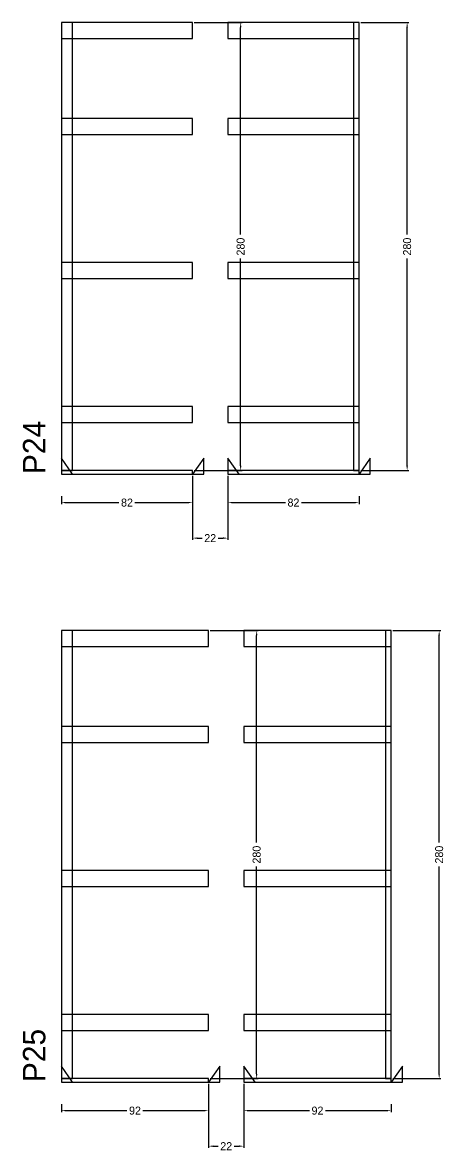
# Model space of a CAD drawing. Header units: centimetres. Extents: x -10500 to 4299, y -12546 to 295.
# Drawn here: x 3976 to 4239, y -5363 to -4658 of the extents above; entities that cross this region are included whole.
import ezdxf

# ---------------------------------------------------------------- set-up
doc = ezdxf.new("R2010")
doc.units = ezdxf.units.CM
for name, color, linetype in [('COTA', 241, 'Continuous'), ('NOMENCLATURA', 7, 'Continuous'), ('SARR_2.2x10', 60, 'Continuous'), ('SARR_2.2x7', 40, 'Continuous')]:
    doc.layers.add(name, color=color, linetype=linetype)
doc.dimstyles.new('PAINEL-NOVA', dxfattribs={"dimtxt": 5, "dimasz": 3, "dimexe": 1, "dimexo": 1, "dimgap": 1, "dimtad": 1, "dimcen": 2.5, "dimazin": 3, "dimtfac": 1, "dimtmove": 0, "dimatfit": 3})

# ---------------------------------------------------------------- blocks, each defined once
blk = doc.blocks.new('_CLOSEDFILLED')
at = {"color": 0, "linetype": 'BYBLOCK'}
blk.add_solid([(-1, 0.16), (0, 0), (-1, -0.16)], dxfattribs=at)
blk = doc.blocks.new('*D463')
for p, q in [((4000, -4953.8), (4000, -4958.8)), ((4003, -4957.8), (4036, -4957.8)), ((4046, -4957.8), (4079, -4957.8)), ((4082, -4953.8), (4082, -4958.8))]:
    blk.add_line(p, q)
at = {"layer": 'Defpoints'}
for p in [(4000, -4952.8), (4000, -4957.8), (4082, -4952.8)]:
    blk.add_point(p, dxfattribs=at)
at = {"layer": 'SARR_2.2x10', "xscale": 3, "yscale": 3, "rotation": 180}
blk.add_blockref('_CLOSEDFILLED', (4000, -4957.8), dxfattribs=at)
at = {"layer": 'SARR_2.2x10', "xscale": 3, "yscale": 3}
blk.add_blockref('_CLOSEDFILLED', (4082, -4957.8), dxfattribs=at)
at = {"layer": 'SARR_2.2x10', "insert": (4041, -4957.8), "char_height": 5, "attachment_point": 5}
blk.add_mtext('82', dxfattribs=at)
blk = doc.blocks.new('*D464')
for p, q in [((4083, -4657.8), (4113, -4657.8)), ((4112, -4790.3), (4112, -4660.8)), ((4112, -4934.8), (4112, -4805.3)), ((4083, -4937.8), (4113, -4937.8))]:
    blk.add_line(p, q)
at = {"layer": 'Defpoints'}
for p in [(4082, -4657.8), (4082, -4937.8), (4112, -4937.8)]:
    blk.add_point(p, dxfattribs=at)
at = {"layer": 'SARR_2.2x10', "xscale": 3, "yscale": 3}
for p, rotation in [((4112, -4657.8), 90), ((4112, -4937.8), 270)]:
    blk.add_blockref('_CLOSEDFILLED', p, dxfattribs=dict(at, rotation=rotation))
at = {"layer": 'SARR_2.2x10', "insert": (4112, -4797.8), "char_height": 5, "attachment_point": 5, "rotation": 90}
blk.add_mtext('280', dxfattribs=at)
blk = doc.blocks.new('GRA-E')
at = {"layer": 'SARR_2.2x7'}
blk.add_lwpolyline([(0, 0), (7, 0), (0, 10)], close=True, dxfattribs=at)
blk = doc.blocks.new('GRA-D')
at = {"layer": 'SARR_2.2x7'}
blk.add_lwpolyline([(0, 0), (7, 0), (7, 10)], close=True, dxfattribs=at)
blk = doc.blocks.new('*D465')
for p, q in [((4104, -4953.8), (4104, -4958.8)), ((4107, -4957.8), (4140, -4957.8)), ((4150, -4957.8), (4183, -4957.8)), ((4186, -4953.8), (4186, -4958.8))]:
    blk.add_line(p, q)
at = {"layer": 'Defpoints'}
for p in [(4104, -4952.8), (4104, -4957.8), (4186, -4952.8)]:
    blk.add_point(p, dxfattribs=at)
at = {"layer": 'SARR_2.2x10', "xscale": 3, "yscale": 3, "rotation": 180}
blk.add_blockref('_CLOSEDFILLED', (4104, -4957.8), dxfattribs=at)
at = {"layer": 'SARR_2.2x10', "xscale": 3, "yscale": 3}
blk.add_blockref('_CLOSEDFILLED', (4186, -4957.8), dxfattribs=at)
at = {"layer": 'SARR_2.2x10', "insert": (4145, -4957.8), "char_height": 5, "attachment_point": 5}
blk.add_mtext('82', dxfattribs=at)
blk = doc.blocks.new('*D466')
for p, q in [((4187, -4657.8), (4217, -4657.8)), ((4216, -4790.3), (4216, -4660.8)), ((4216, -4934.8), (4216, -4805.3)), ((4187, -4937.8), (4217, -4937.8))]:
    blk.add_line(p, q)
at = {"layer": 'Defpoints'}
for p in [(4186, -4657.8), (4186, -4937.8), (4216, -4937.8)]:
    blk.add_point(p, dxfattribs=at)
at = {"layer": 'SARR_2.2x10', "xscale": 3, "yscale": 3}
for p, rotation in [((4216, -4657.8), 90), ((4216, -4937.8), 270)]:
    blk.add_blockref('_CLOSEDFILLED', p, dxfattribs=dict(at, rotation=rotation))
at = {"layer": 'SARR_2.2x10', "insert": (4216, -4797.8), "char_height": 5, "attachment_point": 5, "rotation": 90}
blk.add_mtext('280', dxfattribs=at)
blk = doc.blocks.new('*D467')
for p, q in [((4187, -4657.8), (4217, -4657.8)), ((4216, -4790.3), (4216, -4660.8)), ((4216, -4934.8), (4216, -4805.3)), ((4187, -4937.8), (4217, -4937.8))]:
    blk.add_line(p, q)
at = {"layer": 'Defpoints'}
for p in [(4186, -4657.8), (4186, -4937.8), (4216, -4937.8)]:
    blk.add_point(p, dxfattribs=at)
at = {"layer": 'SARR_2.2x10', "xscale": 3, "yscale": 3}
for p, rotation in [((4216, -4657.8), 90), ((4216, -4937.8), 270)]:
    blk.add_blockref('_CLOSEDFILLED', p, dxfattribs=dict(at, rotation=rotation))
at = {"layer": 'SARR_2.2x10', "insert": (4216, -4797.8), "char_height": 5, "attachment_point": 5, "rotation": 90}
blk.add_mtext('280', dxfattribs=at)
blk = doc.blocks.new('*D468')
for p, q in [((4187, -4657.8), (4217, -4657.8)), ((4216, -4790.3), (4216, -4660.8)), ((4216, -4934.8), (4216, -4805.3)), ((4187, -4937.8), (4217, -4937.8))]:
    blk.add_line(p, q)
at = {"layer": 'Defpoints'}
for p in [(4186, -4657.8), (4186, -4937.8), (4216, -4937.8)]:
    blk.add_point(p, dxfattribs=at)
at = {"layer": 'SARR_2.2x10', "xscale": 3, "yscale": 3}
for p, rotation in [((4216, -4657.8), 90), ((4216, -4937.8), 270)]:
    blk.add_blockref('_CLOSEDFILLED', p, dxfattribs=dict(at, rotation=rotation))
at = {"layer": 'SARR_2.2x10', "insert": (4216, -4797.8), "char_height": 5, "attachment_point": 5, "rotation": 90}
blk.add_mtext('280', dxfattribs=at)
blk = doc.blocks.new('*D469')
for p, q in [((4187, -4657.8), (4217, -4657.8)), ((4216, -4790.3), (4216, -4660.8)), ((4216, -4934.8), (4216, -4805.3)), ((4187, -4937.8), (4217, -4937.8))]:
    blk.add_line(p, q)
at = {"layer": 'Defpoints'}
for p in [(4186, -4657.8), (4186, -4937.8), (4216, -4937.8)]:
    blk.add_point(p, dxfattribs=at)
at = {"layer": 'SARR_2.2x10', "xscale": 3, "yscale": 3}
for p, rotation in [((4216, -4657.8), 90), ((4216, -4937.8), 270)]:
    blk.add_blockref('_CLOSEDFILLED', p, dxfattribs=dict(at, rotation=rotation))
at = {"layer": 'SARR_2.2x10', "insert": (4216, -4797.8), "char_height": 5, "attachment_point": 5, "rotation": 90}
blk.add_mtext('280', dxfattribs=at)
blk = doc.blocks.new('*D470')
for p, q in [((4187, -4657.8), (4217, -4657.8)), ((4216, -4790.3), (4216, -4660.8)), ((4216, -4934.8), (4216, -4805.3)), ((4187, -4937.8), (4217, -4937.8))]:
    blk.add_line(p, q)
at = {"layer": 'Defpoints'}
for p in [(4186, -4657.8), (4186, -4937.8), (4216, -4937.8)]:
    blk.add_point(p, dxfattribs=at)
at = {"layer": 'SARR_2.2x10', "xscale": 3, "yscale": 3}
for p, rotation in [((4216, -4657.8), 90), ((4216, -4937.8), 270)]:
    blk.add_blockref('_CLOSEDFILLED', p, dxfattribs=dict(at, rotation=rotation))
at = {"layer": 'SARR_2.2x10', "insert": (4216, -4797.8), "char_height": 5, "attachment_point": 5, "rotation": 90}
blk.add_mtext('280', dxfattribs=at)
blk = doc.blocks.new('*D471')
for p, q in [((4187, -4657.8), (4217, -4657.8)), ((4216, -4790.3), (4216, -4660.8)), ((4216, -4934.8), (4216, -4805.3)), ((4187, -4937.8), (4217, -4937.8))]:
    blk.add_line(p, q)
at = {"layer": 'Defpoints'}
for p in [(4186, -4657.8), (4186, -4937.8), (4216, -4937.8)]:
    blk.add_point(p, dxfattribs=at)
at = {"layer": 'SARR_2.2x10', "xscale": 3, "yscale": 3}
for p, rotation in [((4216, -4657.8), 90), ((4216, -4937.8), 270)]:
    blk.add_blockref('_CLOSEDFILLED', p, dxfattribs=dict(at, rotation=rotation))
at = {"layer": 'SARR_2.2x10', "insert": (4216, -4797.8), "char_height": 5, "attachment_point": 5, "rotation": 90}
blk.add_mtext('280', dxfattribs=at)
blk = doc.blocks.new('*D472')
for p, q in [((4187, -4657.8), (4217, -4657.8)), ((4216, -4790.3), (4216, -4660.8)), ((4216, -4934.8), (4216, -4805.3)), ((4187, -4937.8), (4217, -4937.8))]:
    blk.add_line(p, q)
at = {"layer": 'Defpoints'}
for p in [(4186, -4657.8), (4186, -4937.8), (4216, -4937.8)]:
    blk.add_point(p, dxfattribs=at)
at = {"layer": 'SARR_2.2x10', "xscale": 3, "yscale": 3}
for p, rotation in [((4216, -4657.8), 90), ((4216, -4937.8), 270)]:
    blk.add_blockref('_CLOSEDFILLED', p, dxfattribs=dict(at, rotation=rotation))
at = {"layer": 'SARR_2.2x10', "insert": (4216, -4797.8), "char_height": 5, "attachment_point": 5, "rotation": 90}
blk.add_mtext('280', dxfattribs=at)
blk = doc.blocks.new('*D473')
for p, q in [((4187, -4657.8), (4217, -4657.8)), ((4216, -4790.3), (4216, -4660.8)), ((4216, -4934.8), (4216, -4805.3)), ((4187, -4937.8), (4217, -4937.8))]:
    blk.add_line(p, q)
at = {"layer": 'Defpoints'}
for p in [(4186, -4657.8), (4186, -4937.8), (4216, -4937.8)]:
    blk.add_point(p, dxfattribs=at)
at = {"layer": 'SARR_2.2x10', "xscale": 3, "yscale": 3}
for p, rotation in [((4216, -4657.8), 90), ((4216, -4937.8), 270)]:
    blk.add_blockref('_CLOSEDFILLED', p, dxfattribs=dict(at, rotation=rotation))
at = {"layer": 'SARR_2.2x10', "insert": (4216, -4797.8), "char_height": 5, "attachment_point": 5, "rotation": 90}
blk.add_mtext('280', dxfattribs=at)
blk = doc.blocks.new('*D474')
for p, q in [((4187, -4657.8), (4217, -4657.8)), ((4216, -4790.3), (4216, -4660.8)), ((4216, -4934.8), (4216, -4805.3)), ((4187, -4937.8), (4217, -4937.8))]:
    blk.add_line(p, q)
at = {"layer": 'Defpoints'}
for p in [(4186, -4657.8), (4186, -4937.8), (4216, -4937.8)]:
    blk.add_point(p, dxfattribs=at)
at = {"layer": 'SARR_2.2x10', "xscale": 3, "yscale": 3}
for p, rotation in [((4216, -4657.8), 90), ((4216, -4937.8), 270)]:
    blk.add_blockref('_CLOSEDFILLED', p, dxfattribs=dict(at, rotation=rotation))
at = {"layer": 'SARR_2.2x10', "insert": (4216, -4797.8), "char_height": 5, "attachment_point": 5, "rotation": 90}
blk.add_mtext('280', dxfattribs=at)
blk = doc.blocks.new('*D475')
for p, q in [((4187, -4657.8), (4217, -4657.8)), ((4216, -4790.3), (4216, -4660.8)), ((4216, -4934.8), (4216, -4805.3)), ((4187, -4937.8), (4217, -4937.8))]:
    blk.add_line(p, q)
at = {"layer": 'Defpoints'}
for p in [(4186, -4657.8), (4186, -4937.8), (4216, -4937.8)]:
    blk.add_point(p, dxfattribs=at)
at = {"layer": 'SARR_2.2x10', "xscale": 3, "yscale": 3}
for p, rotation in [((4216, -4657.8), 90), ((4216, -4937.8), 270)]:
    blk.add_blockref('_CLOSEDFILLED', p, dxfattribs=dict(at, rotation=rotation))
at = {"layer": 'SARR_2.2x10', "insert": (4216, -4797.8), "char_height": 5, "attachment_point": 5, "rotation": 90}
blk.add_mtext('280', dxfattribs=at)
blk = doc.blocks.new('*D476')
for p, q in [((4082, -4941), (4082, -4981)), ((4104, -4941), (4104, -4981)), ((4085, -4980), (4088, -4980)), ((4098, -4980), (4101, -4980))]:
    blk.add_line(p, q)
at = {"layer": 'Defpoints'}
for p in [(4082, -4940), (4104, -4940), (4082, -4980)]:
    blk.add_point(p, dxfattribs=at)
at = {"layer": 'COTA', "xscale": 3, "yscale": 3, "rotation": 180}
blk.add_blockref('_CLOSEDFILLED', (4082, -4980), dxfattribs=at)
at = {"layer": 'COTA', "xscale": 3, "yscale": 3}
blk.add_blockref('_CLOSEDFILLED', (4104, -4980), dxfattribs=at)
at = {"layer": 'COTA', "insert": (4093, -4980), "char_height": 5, "attachment_point": 5}
blk.add_mtext('22', dxfattribs=at)
blk = doc.blocks.new('*D497')
for p, q in [((4000, -5333.8), (4000, -5338.8)), ((4003, -5337.8), (4041, -5337.8)), ((4051, -5337.8), (4089, -5337.8)), ((4092, -5333.8), (4092, -5338.8))]:
    blk.add_line(p, q)
at = {"layer": 'Defpoints'}
for p in [(4000, -5332.8), (4092, -5332.8), (4000, -5337.8)]:
    blk.add_point(p, dxfattribs=at)
at = {"layer": 'SARR_2.2x10', "xscale": 3, "yscale": 3, "rotation": 180}
blk.add_blockref('_CLOSEDFILLED', (4000, -5337.8), dxfattribs=at)
at = {"layer": 'SARR_2.2x10', "xscale": 3, "yscale": 3}
blk.add_blockref('_CLOSEDFILLED', (4092, -5337.8), dxfattribs=at)
at = {"layer": 'SARR_2.2x10', "insert": (4046, -5337.8), "char_height": 5, "attachment_point": 5}
blk.add_mtext('92', dxfattribs=at)
blk = doc.blocks.new('*D498')
for p, q in [((4093, -5037.8), (4123, -5037.8)), ((4122, -5170.3), (4122, -5040.8)), ((4122, -5314.8), (4122, -5185.3)), ((4093, -5317.8), (4123, -5317.8))]:
    blk.add_line(p, q)
at = {"layer": 'Defpoints'}
for p in [(4092, -5037.8), (4092, -5317.8), (4122, -5317.8)]:
    blk.add_point(p, dxfattribs=at)
at = {"layer": 'SARR_2.2x10', "xscale": 3, "yscale": 3}
for p, rotation in [((4122, -5037.8), 90), ((4122, -5317.8), 270)]:
    blk.add_blockref('_CLOSEDFILLED', p, dxfattribs=dict(at, rotation=rotation))
at = {"layer": 'SARR_2.2x10', "insert": (4122, -5177.8), "char_height": 5, "attachment_point": 5, "rotation": 90}
blk.add_mtext('280', dxfattribs=at)
blk = doc.blocks.new('*D499')
for p, q in [((4114, -5333.8), (4114, -5338.8)), ((4117, -5337.8), (4155, -5337.8)), ((4165, -5337.8), (4203, -5337.8)), ((4206, -5333.8), (4206, -5338.8))]:
    blk.add_line(p, q)
at = {"layer": 'Defpoints'}
for p in [(4114, -5332.8), (4206, -5332.8), (4114, -5337.8)]:
    blk.add_point(p, dxfattribs=at)
at = {"layer": 'SARR_2.2x10', "xscale": 3, "yscale": 3, "rotation": 180}
blk.add_blockref('_CLOSEDFILLED', (4114, -5337.8), dxfattribs=at)
at = {"layer": 'SARR_2.2x10', "xscale": 3, "yscale": 3}
blk.add_blockref('_CLOSEDFILLED', (4206, -5337.8), dxfattribs=at)
at = {"layer": 'SARR_2.2x10', "insert": (4160, -5337.8), "char_height": 5, "attachment_point": 5}
blk.add_mtext('92', dxfattribs=at)
blk = doc.blocks.new('*D500')
for p, q in [((4207, -5037.8), (4237, -5037.8)), ((4236, -5170.3), (4236, -5040.8)), ((4236, -5314.8), (4236, -5185.3)), ((4207, -5317.8), (4237, -5317.8))]:
    blk.add_line(p, q)
at = {"layer": 'Defpoints'}
for p in [(4206, -5037.8), (4206, -5317.8), (4236, -5317.8)]:
    blk.add_point(p, dxfattribs=at)
at = {"layer": 'SARR_2.2x10', "xscale": 3, "yscale": 3}
for p, rotation in [((4236, -5037.8), 90), ((4236, -5317.8), 270)]:
    blk.add_blockref('_CLOSEDFILLED', p, dxfattribs=dict(at, rotation=rotation))
at = {"layer": 'SARR_2.2x10', "insert": (4236, -5177.8), "char_height": 5, "attachment_point": 5, "rotation": 90}
blk.add_mtext('280', dxfattribs=at)
blk = doc.blocks.new('*D501')
for p, q in [((4207, -5037.8), (4237, -5037.8)), ((4236, -5170.3), (4236, -5040.8)), ((4236, -5314.8), (4236, -5185.3)), ((4207, -5317.8), (4237, -5317.8))]:
    blk.add_line(p, q)
at = {"layer": 'Defpoints'}
for p in [(4206, -5037.8), (4206, -5317.8), (4236, -5317.8)]:
    blk.add_point(p, dxfattribs=at)
at = {"layer": 'SARR_2.2x10', "xscale": 3, "yscale": 3}
for p, rotation in [((4236, -5037.8), 90), ((4236, -5317.8), 270)]:
    blk.add_blockref('_CLOSEDFILLED', p, dxfattribs=dict(at, rotation=rotation))
at = {"layer": 'SARR_2.2x10', "insert": (4236, -5177.8), "char_height": 5, "attachment_point": 5, "rotation": 90}
blk.add_mtext('280', dxfattribs=at)
blk = doc.blocks.new('*D502')
for p, q in [((4207, -5037.8), (4237, -5037.8)), ((4236, -5170.3), (4236, -5040.8)), ((4236, -5314.8), (4236, -5185.3)), ((4207, -5317.8), (4237, -5317.8))]:
    blk.add_line(p, q)
at = {"layer": 'Defpoints'}
for p in [(4206, -5037.8), (4206, -5317.8), (4236, -5317.8)]:
    blk.add_point(p, dxfattribs=at)
at = {"layer": 'SARR_2.2x10', "xscale": 3, "yscale": 3}
for p, rotation in [((4236, -5037.8), 90), ((4236, -5317.8), 270)]:
    blk.add_blockref('_CLOSEDFILLED', p, dxfattribs=dict(at, rotation=rotation))
at = {"layer": 'SARR_2.2x10', "insert": (4236, -5177.8), "char_height": 5, "attachment_point": 5, "rotation": 90}
blk.add_mtext('280', dxfattribs=at)
blk = doc.blocks.new('*D503')
for p, q in [((4207, -5037.8), (4237, -5037.8)), ((4236, -5170.3), (4236, -5040.8)), ((4236, -5314.8), (4236, -5185.3)), ((4207, -5317.8), (4237, -5317.8))]:
    blk.add_line(p, q)
at = {"layer": 'Defpoints'}
for p in [(4206, -5037.8), (4206, -5317.8), (4236, -5317.8)]:
    blk.add_point(p, dxfattribs=at)
at = {"layer": 'SARR_2.2x10', "xscale": 3, "yscale": 3}
for p, rotation in [((4236, -5037.8), 90), ((4236, -5317.8), 270)]:
    blk.add_blockref('_CLOSEDFILLED', p, dxfattribs=dict(at, rotation=rotation))
at = {"layer": 'SARR_2.2x10', "insert": (4236, -5177.8), "char_height": 5, "attachment_point": 5, "rotation": 90}
blk.add_mtext('280', dxfattribs=at)
blk = doc.blocks.new('*D504')
for p, q in [((4207, -5037.8), (4237, -5037.8)), ((4236, -5170.3), (4236, -5040.8)), ((4236, -5314.8), (4236, -5185.3)), ((4207, -5317.8), (4237, -5317.8))]:
    blk.add_line(p, q)
at = {"layer": 'Defpoints'}
for p in [(4206, -5037.8), (4206, -5317.8), (4236, -5317.8)]:
    blk.add_point(p, dxfattribs=at)
at = {"layer": 'SARR_2.2x10', "xscale": 3, "yscale": 3}
for p, rotation in [((4236, -5037.8), 90), ((4236, -5317.8), 270)]:
    blk.add_blockref('_CLOSEDFILLED', p, dxfattribs=dict(at, rotation=rotation))
at = {"layer": 'SARR_2.2x10', "insert": (4236, -5177.8), "char_height": 5, "attachment_point": 5, "rotation": 90}
blk.add_mtext('280', dxfattribs=at)
blk = doc.blocks.new('*D505')
for p, q in [((4207, -5037.8), (4237, -5037.8)), ((4236, -5170.3), (4236, -5040.8)), ((4236, -5314.8), (4236, -5185.3)), ((4207, -5317.8), (4237, -5317.8))]:
    blk.add_line(p, q)
at = {"layer": 'Defpoints'}
for p in [(4206, -5037.8), (4206, -5317.8), (4236, -5317.8)]:
    blk.add_point(p, dxfattribs=at)
at = {"layer": 'SARR_2.2x10', "xscale": 3, "yscale": 3}
for p, rotation in [((4236, -5037.8), 90), ((4236, -5317.8), 270)]:
    blk.add_blockref('_CLOSEDFILLED', p, dxfattribs=dict(at, rotation=rotation))
at = {"layer": 'SARR_2.2x10', "insert": (4236, -5177.8), "char_height": 5, "attachment_point": 5, "rotation": 90}
blk.add_mtext('280', dxfattribs=at)
blk = doc.blocks.new('*D506')
for p, q in [((4207, -5037.8), (4237, -5037.8)), ((4236, -5170.3), (4236, -5040.8)), ((4236, -5314.8), (4236, -5185.3)), ((4207, -5317.8), (4237, -5317.8))]:
    blk.add_line(p, q)
at = {"layer": 'Defpoints'}
for p in [(4206, -5037.8), (4206, -5317.8), (4236, -5317.8)]:
    blk.add_point(p, dxfattribs=at)
at = {"layer": 'SARR_2.2x10', "xscale": 3, "yscale": 3}
for p, rotation in [((4236, -5037.8), 90), ((4236, -5317.8), 270)]:
    blk.add_blockref('_CLOSEDFILLED', p, dxfattribs=dict(at, rotation=rotation))
at = {"layer": 'SARR_2.2x10', "insert": (4236, -5177.8), "char_height": 5, "attachment_point": 5, "rotation": 90}
blk.add_mtext('280', dxfattribs=at)
blk = doc.blocks.new('*D507')
for p, q in [((4207, -5037.8), (4237, -5037.8)), ((4236, -5170.3), (4236, -5040.8)), ((4236, -5314.8), (4236, -5185.3)), ((4207, -5317.8), (4237, -5317.8))]:
    blk.add_line(p, q)
at = {"layer": 'Defpoints'}
for p in [(4206, -5037.8), (4206, -5317.8), (4236, -5317.8)]:
    blk.add_point(p, dxfattribs=at)
at = {"layer": 'SARR_2.2x10', "xscale": 3, "yscale": 3}
for p, rotation in [((4236, -5037.8), 90), ((4236, -5317.8), 270)]:
    blk.add_blockref('_CLOSEDFILLED', p, dxfattribs=dict(at, rotation=rotation))
at = {"layer": 'SARR_2.2x10', "insert": (4236, -5177.8), "char_height": 5, "attachment_point": 5, "rotation": 90}
blk.add_mtext('280', dxfattribs=at)
blk = doc.blocks.new('*D508')
for p, q in [((4207, -5037.8), (4237, -5037.8)), ((4236, -5170.3), (4236, -5040.8)), ((4236, -5314.8), (4236, -5185.3)), ((4207, -5317.8), (4237, -5317.8))]:
    blk.add_line(p, q)
at = {"layer": 'Defpoints'}
for p in [(4206, -5037.8), (4206, -5317.8), (4236, -5317.8)]:
    blk.add_point(p, dxfattribs=at)
at = {"layer": 'SARR_2.2x10', "xscale": 3, "yscale": 3}
for p, rotation in [((4236, -5037.8), 90), ((4236, -5317.8), 270)]:
    blk.add_blockref('_CLOSEDFILLED', p, dxfattribs=dict(at, rotation=rotation))
at = {"layer": 'SARR_2.2x10', "insert": (4236, -5177.8), "char_height": 5, "attachment_point": 5, "rotation": 90}
blk.add_mtext('280', dxfattribs=at)
blk = doc.blocks.new('*D509')
for p, q in [((4207, -5037.8), (4237, -5037.8)), ((4236, -5170.3), (4236, -5040.8)), ((4236, -5314.8), (4236, -5185.3)), ((4207, -5317.8), (4237, -5317.8))]:
    blk.add_line(p, q)
at = {"layer": 'Defpoints'}
for p in [(4206, -5037.8), (4206, -5317.8), (4236, -5317.8)]:
    blk.add_point(p, dxfattribs=at)
at = {"layer": 'SARR_2.2x10', "xscale": 3, "yscale": 3}
for p, rotation in [((4236, -5037.8), 90), ((4236, -5317.8), 270)]:
    blk.add_blockref('_CLOSEDFILLED', p, dxfattribs=dict(at, rotation=rotation))
at = {"layer": 'SARR_2.2x10', "insert": (4236, -5177.8), "char_height": 5, "attachment_point": 5, "rotation": 90}
blk.add_mtext('280', dxfattribs=at)
blk = doc.blocks.new('*D510')
for p, q in [((4092, -5321), (4092, -5361)), ((4114, -5321), (4114, -5361)), ((4095, -5360), (4098, -5360)), ((4108, -5360), (4111, -5360))]:
    blk.add_line(p, q)
at = {"layer": 'Defpoints'}
for p in [(4092, -5320), (4114, -5320), (4092, -5360)]:
    blk.add_point(p, dxfattribs=at)
at = {"layer": 'COTA', "xscale": 3, "yscale": 3, "rotation": 180}
blk.add_blockref('_CLOSEDFILLED', (4092, -5360), dxfattribs=at)
at = {"layer": 'COTA', "xscale": 3, "yscale": 3}
blk.add_blockref('_CLOSEDFILLED', (4114, -5360), dxfattribs=at)
at = {"layer": 'COTA', "insert": (4103, -5360), "char_height": 5, "attachment_point": 5}
blk.add_mtext('22', dxfattribs=at)

msp = doc.modelspace()

# ---------------------------------------------------------------- linework, layer by layer
at = {"layer": 'SARR_2.2x10'}
for p, q in [((4082, -4657.8), (4000, -4657.8)), ((4000, -4657.8), (4000, -4667.8)), ((4082, -4667.8), (4082, -4657.8)), ((4186, -4657.8), (4104, -4657.8)), ((4104, -4657.8), (4104, -4667.8)), ((4186, -4667.8), (4186, -4657.8)), ((4000, -4667.8), (4082, -4667.8)), ((4104, -4667.8), (4186, -4667.8)), ((4082, -4717.8), (4000, -4717.8)), ((4000, -4717.8), (4000, -4727.8)), ((4082, -4727.8), (4082, -4717.8)), ((4186, -4717.8), (4104, -4717.8)), ((4104, -4717.8), (4104, -4727.8)), ((4186, -4727.8), (4186, -4717.8)), ((4000, -4727.8), (4082, -4727.8)), ((4104, -4727.8), (4186, -4727.8)), ((4082, -4807.8), (4000, -4807.8)), ((4000, -4807.8), (4000, -4817.8)), ((4082, -4817.8), (4082, -4807.8)), ((4186, -4807.8), (4104, -4807.8)), ((4104, -4807.8), (4104, -4817.8)), ((4186, -4817.8), (4186, -4807.8)), ((4000, -4817.8), (4082, -4817.8)), ((4104, -4817.8), (4186, -4817.8)), ((4082, -4897.8), (4000, -4897.8)), ((4000, -4897.8), (4000, -4907.8)), ((4082, -4907.8), (4082, -4897.8)), ((4186, -4897.8), (4104, -4897.8)), ((4104, -4897.8), (4104, -4907.8)), ((4186, -4907.8), (4186, -4897.8)), ((4000, -4907.8), (4082, -4907.8)), ((4104, -4907.8), (4186, -4907.8)), ((4092, -5037.8), (4000, -5037.8)), ((4000, -5037.8), (4000, -5047.8)), ((4092, -5047.8), (4092, -5037.8)), ((4206, -5037.8), (4114, -5037.8)), ((4114, -5037.8), (4114, -5047.8)), ((4206, -5047.8), (4206, -5037.8)), ((4000, -5047.8), (4092, -5047.8)), ((4114, -5047.8), (4206, -5047.8)), ((4092, -5097.8), (4000, -5097.8)), ((4000, -5097.8), (4000, -5107.8)), ((4092, -5107.8), (4092, -5097.8)), ((4206, -5097.8), (4114, -5097.8)), ((4114, -5097.8), (4114, -5107.8)), ((4206, -5107.8), (4206, -5097.8)), ((4000, -5107.8), (4092, -5107.8)), ((4114, -5107.8), (4206, -5107.8)), ((4092, -5187.8), (4000, -5187.8)), ((4000, -5187.8), (4000, -5197.8)), ((4092, -5197.8), (4092, -5187.8)), ((4206, -5187.8), (4114, -5187.8)), ((4114, -5187.8), (4114, -5197.8)), ((4206, -5197.8), (4206, -5187.8)), ((4000, -5197.8), (4092, -5197.8)), ((4114, -5197.8), (4206, -5197.8)), ((4092, -5277.8), (4000, -5277.8)), ((4000, -5277.8), (4000, -5287.8)), ((4092, -5287.8), (4092, -5277.8)), ((4206, -5277.8), (4114, -5277.8)), ((4114, -5277.8), (4114, -5287.8)), ((4206, -5287.8), (4206, -5277.8)), ((4000, -5287.8), (4092, -5287.8)), ((4114, -5287.8), (4206, -5287.8))]:
    msp.add_line(p, q, dxfattribs=at)
at = {"layer": 'SARR_2.2x7'}
for p, q in [((4007, -4657.8), (4000, -4657.8)), ((4000, -4657.8), (4000, -4937.8)), ((4007, -4937.8), (4007, -4657.8)), ((4186, -4657.8), (4182.5, -4657.8)), ((4182.5, -4657.8), (4182.5, -4937.8)), ((4186, -4937.8), (4186, -4657.8)), ((4082, -4937.8), (4000, -4937.8)), ((4000, -4937.8), (4000, -4940)), ((4000, -4937.8), (4007, -4937.8)), ((4082, -4940), (4082, -4937.8)), ((4186, -4937.8), (4104, -4937.8)), ((4104, -4937.8), (4104, -4940)), ((4182.5, -4937.8), (4186, -4937.8)), ((4186, -4940), (4186, -4937.8)), ((4000, -4940), (4082, -4940)), ((4104, -4940), (4186, -4940)), ((4007, -5037.8), (4000, -5037.8)), ((4000, -5037.8), (4000, -5317.8)), ((4007, -5317.8), (4007, -5037.8)), ((4206, -5037.8), (4202.5, -5037.8)), ((4202.5, -5037.8), (4202.5, -5317.8)), ((4206, -5317.8), (4206, -5037.8)), ((4092, -5317.8), (4000, -5317.8)), ((4000, -5317.8), (4000, -5320)), ((4000, -5317.8), (4007, -5317.8)), ((4092, -5320), (4092, -5317.8)), ((4206, -5317.8), (4114, -5317.8)), ((4114, -5317.8), (4114, -5320)), ((4202.5, -5317.8), (4206, -5317.8)), ((4206, -5320), (4206, -5317.8)), ((4000, -5320), (4092, -5320)), ((4114, -5320), (4206, -5320))]:
    msp.add_line(p, q, dxfattribs=at)

# ---------------------------------------------------------------- block references
for name, p in [('GRA-E', (4000, -4940)), ('GRA-D', (4082, -4940)), ('GRA-E', (4104, -4940)), ('GRA-D', (4186, -4940)), ('GRA-E', (4000, -5320)), ('GRA-D', (4092, -5320)), ('GRA-E', (4114, -5320)), ('GRA-D', (4206, -5320))]:
    msp.add_blockref(name, p, dxfattribs=at)

# ---------------------------------------------------------------- texts
at = {"layer": 'NOMENCLATURA'}
for s, p in [('P24', (3990, -4940)), ('P25', (3990, -5320))]:
    msp.add_text(s, height=14, rotation=90, dxfattribs=at).set_placement(p)

# ---------------------------------------------------------------- dimensions: what is measured, and where the dimension line sits
at = {"layer": 'COTA'}
for base, p1, p2, picture, middle in [((4082, -4980), (4082, -4940), (4104, -4940), '*D476', (4093, -4980)), ((4092, -5360), (4092, -5320), (4114, -5320), '*D510', (4103, -5360))]:
    dim = msp.add_linear_dim(base=base, p1=p1, p2=p2, dimstyle='PAINEL-NOVA', dxfattribs=at)
    dim.commit()
    dim.dimension.update_dxf_attribs({"geometry": picture, "text_midpoint": middle})
at = {"layer": 'SARR_2.2x10'}
for base, p1, p2, picture, middle in [((4112, -4937.8), (4082, -4937.8), (4082, -4657.8), '*D464', (4112, -4797.8)), ((4216, -4937.8), (4186, -4937.8), (4186, -4657.8), '*D466', (4216, -4797.8)), ((4216, -4937.8), (4186, -4937.8), (4186, -4657.8), '*D467', (4216, -4797.8)), ((4216, -4937.8), (4186, -4937.8), (4186, -4657.8), '*D468', (4216, -4797.8)), ((4216, -4937.8), (4186, -4937.8), (4186, -4657.8), '*D469', (4216, -4797.8)), ((4216, -4937.8), (4186, -4937.8), (4186, -4657.8), '*D470', (4216, -4797.8)), ((4216, -4937.8), (4186, -4937.8), (4186, -4657.8), '*D471', (4216, -4797.8)), ((4216, -4937.8), (4186, -4937.8), (4186, -4657.8), '*D472', (4216, -4797.8)), ((4216, -4937.8), (4186, -4937.8), (4186, -4657.8), '*D473', (4216, -4797.8)), ((4216, -4937.8), (4186, -4937.8), (4186, -4657.8), '*D474', (4216, -4797.8)), ((4216, -4937.8), (4186, -4937.8), (4186, -4657.8), '*D475', (4216, -4797.8)), ((4122, -5317.8), (4092, -5317.8), (4092, -5037.8), '*D498', (4122, -5177.8)), ((4236, -5317.8), (4206, -5317.8), (4206, -5037.8), '*D500', (4236, -5177.8)), ((4236, -5317.8), (4206, -5317.8), (4206, -5037.8), '*D501', (4236, -5177.8)), ((4236, -5317.8), (4206, -5317.8), (4206, -5037.8), '*D502', (4236, -5177.8)), ((4236, -5317.8), (4206, -5317.8), (4206, -5037.8), '*D503', (4236, -5177.8)), ((4236, -5317.8), (4206, -5317.8), (4206, -5037.8), '*D504', (4236, -5177.8)), ((4236, -5317.8), (4206, -5317.8), (4206, -5037.8), '*D505', (4236, -5177.8)), ((4236, -5317.8), (4206, -5317.8), (4206, -5037.8), '*D506', (4236, -5177.8)), ((4236, -5317.8), (4206, -5317.8), (4206, -5037.8), '*D507', (4236, -5177.8)), ((4236, -5317.8), (4206, -5317.8), (4206, -5037.8), '*D508', (4236, -5177.8)), ((4236, -5317.8), (4206, -5317.8), (4206, -5037.8), '*D509', (4236, -5177.8))]:
    dim = msp.add_linear_dim(base=base, p1=p1, p2=p2, angle=90, dimstyle='PAINEL-NOVA', dxfattribs=at)
    dim.commit()
    dim.dimension.update_dxf_attribs({"geometry": picture, "text_midpoint": middle})
for base, p1, p2, picture, middle in [((4000, -4957.8), (4000, -4952.8), (4082, -4952.8), '*D463', (4041, -4957.8)), ((4104, -4957.8), (4104, -4952.8), (4186, -4952.8), '*D465', (4145, -4957.8)), ((4000, -5337.8), (4000, -5332.8), (4092, -5332.8), '*D497', (4046, -5337.8)), ((4114, -5337.8), (4114, -5332.8), (4206, -5332.8), '*D499', (4160, -5337.8))]:
    dim = msp.add_linear_dim(base=base, p1=p1, p2=p2, dimstyle='PAINEL-NOVA', dxfattribs=at)
    dim.commit()
    dim.dimension.update_dxf_attribs({"geometry": picture, "text_midpoint": middle})

doc.saveas('drawing.dxf')
